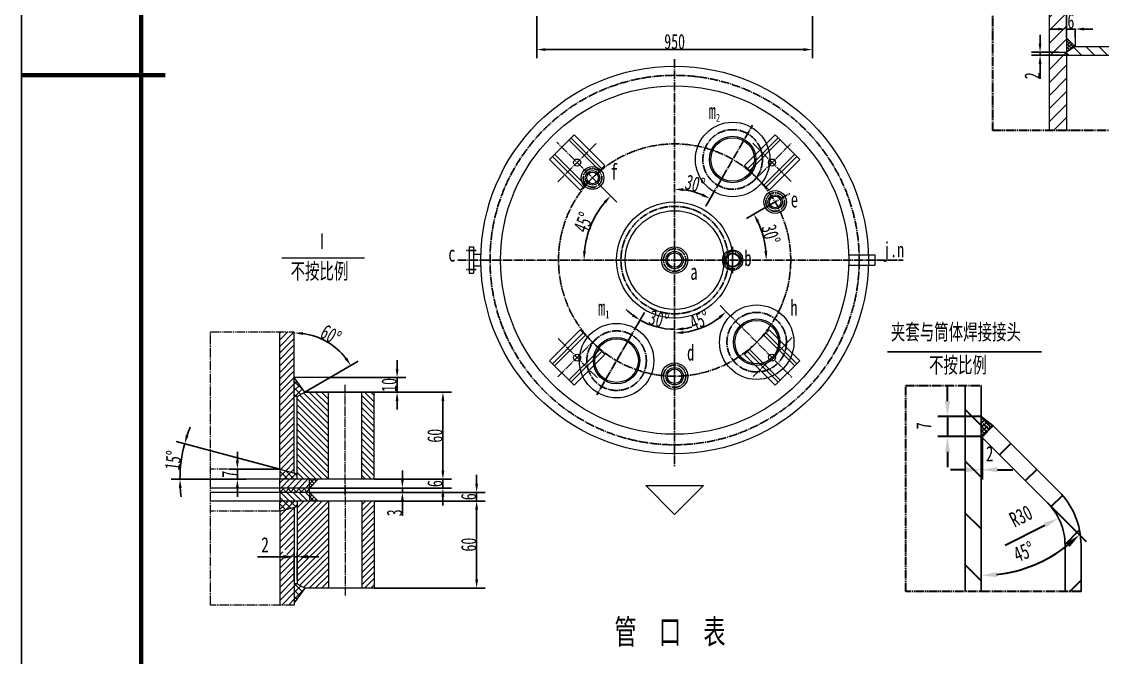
# Model space of a CAD drawing. Header units: millimetres. Extents: x 8208 to 15138, y -6581 to 3220.
# Drawn here: x 8208 to 11932, y -3686 to -1497 of the extents above; entities that cross this region are included whole.
import ezdxf

# ---------------------------------------------------------------- set-up
doc = ezdxf.new("R2010")
doc.units = ezdxf.units.MM
doc.linetypes.add('EB_DASHDOT', pattern=[39, 30, -3, 3, -3])
doc.linetypes.add('EB_DASHDOTDOT', pattern=[45, 30, -3, 3, -3, 3, -3])
doc.layers.get('0').update_dxf_attribs({"lineweight": 0})
doc.layers.get('Defpoints').update_dxf_attribs({"lineweight": 0})
for name, color, linetype, lineweight in [('C 文 字', 2, 'Continuous', 35), ('CAXAEB0', 7, 'Continuous', 70), ('CAXA中心线层', 1, 'EB_DASHDOT', 25), ('CAXA尺寸线层', 3, 'Continuous', 25), ('CAXA细实线层', 7, 'Continuous', 25), ('D 短中心线', 3, 'EB_DASHDOT', 35), ('H 短双点线', 3, 'EB_DASHDOTDOT', 35), ('I 长双点线', 3, 'EB_DASHDOTDOT', 35), ('J 标注尺寸', 2, 'Continuous', 35)]:
    doc.layers.add(name, color=color, linetype=linetype, lineweight=lineweight)
doc.styles.add('HGCAD', font='SimSun.ttf', dxfattribs={"width": 0.75})
doc.styles.add('HZTXT', font='SimSun.ttf', dxfattribs={"width": 0.7})
doc.styles.add('TXT', font='SimSun.ttf', dxfattribs={"width": 0.7})
doc.styles.add('标准', font='SimSun.ttf', dxfattribs={"width": 0.667})
doc.dimstyles.new('UserStyle2', dxfattribs={"dimscale": 15, "dimtxt": 3.5, "dimasz": 2.5, "dimexe": 1, "dimexo": 1, "dimgap": 1, "dimtad": 1, "dimdec": 1, "dimlfac": 0.2, "dimdsep": 46, "dimtxsty": 'HGCAD', "dimcen": 0, "dimadec": 1, "dimazin": 0, "dimtfac": 1, "dimtdec": 3, "dimtmove": 0, "dimatfit": 1, "dimfxl": 0, "dimtolj": 1, "dimtzin": 0, "dimarcsym": 0})
doc.dimstyles.new('标准', dxfattribs={"dimscale": 15, "dimtxt": 3.5, "dimasz": 2, "dimexe": 2, "dimexo": 0, "dimgap": 0.065, "dimtad": 1, "dimdec": 1, "dimdsep": 46, "dimtxsty": '标准', "dimcen": 0, "dimdle": 4, "dimadec": 4, "dimazin": 2, "dimtfac": 1, "dimtdec": 3, "dimtmove": 0, "dimatfit": 3, "dimfxl": 0, "dimtolj": 1, "dimtzin": 0, "dimarcsym": 0})

# ---------------------------------------------------------------- blocks, each defined once
blk = doc.blocks.new('CAXBLOCK27', base_point=(3000, -4305))
at = {"layer": 'CAXAEB0', "color": 0, "linetype": 'Continuous', "lineweight": 25}
blk.add_line((-3150, -4455), (-3150, 4455), dxfattribs=at)
at = {"layer": 'CAXAEB0', "color": 0, "linetype": 'Continuous', "lineweight": 70}
for p, q in [((-2775, -4305), (-2775, 4305)), ((-3150, 0), (-2700, 0))]:
    blk.add_line(p, q, dxfattribs=at)
blk = doc.blocks.new('*D162')
at = {"layer": 'CAXA尺寸线层', "color": 0, "linetype": 'Continuous', "lineweight": -2}
for p, q in [((9983, -1478.3), (9983, -1622.9)), ((10933, -1478.3), (10933, -1622.9)), ((10013, -1592.9), (10903, -1592.9))]:
    blk.add_line(p, q, dxfattribs=at)
at = {"layer": 'CAXA尺寸线层', "color": 0, "linetype": 'Continuous'}
for points in [[(10013, -1587.9), (10013, -1597.9), (9983, -1592.9)], [(10903, -1587.9), (10903, -1597.9), (10933, -1592.9)]]:
    blk.add_solid(points, dxfattribs=at)
at = {"layer": 'Defpoints', "color": 0, "linetype": 'Continuous'}
for p in [(9983, -1478.3), (10933, -1478.3), (10933, -1592.9)]:
    blk.add_point(p, dxfattribs=at)
at = {"layer": 'CAXA尺寸线层', "color": 0, "linetype": 'Continuous', "lineweight": 18, "insert": (10458, -1565.7), "char_height": 52.5, "attachment_point": 5, "style": '标准'}
blk.add_mtext('\\A1;\\fSimSun;950', dxfattribs=at)
blk = doc.blocks.new('*D182')
at = {"layer": 'CAXA尺寸线层', "color": 0, "linetype": 'Continuous', "lineweight": -2}
blk.add_line((9183.4, -2772.6), (9368.1, -2666), dxfattribs=at)
blk.add_arc((9147.4, -2793.4), 224.8, 37.6527, 82.3474, dxfattribs=at)
at = {"layer": 'CAXA尺寸线层', "color": 0, "linetype": 'Continuous'}
for points in [[(9177, -2575.6), (9177.7, -2565.6), (9147.4, -2568.6)], [(9329.6, -2653.3), (9321.3, -2658.8), (9342.1, -2681)]]:
    blk.add_solid(points, dxfattribs=at)
at = {"layer": 'Defpoints', "color": 0, "linetype": 'Continuous'}
for p in [(9147.4, -2564.6), (9291.9, -2621.2), (9157.4, -2787.6), (9183.4, -2772.6), (9147.4, -3051)]:
    blk.add_point(p, dxfattribs=at)
at = {"layer": 'CAXA尺寸线层', "color": 0, "linetype": 'Continuous', "lineweight": 18, "insert": (9273.4, -2575.1), "char_height": 52.5, "attachment_point": 5, "rotation": 330, "style": '标准'}
blk.add_mtext('\\A1;\\fSimSun;60{%%D}', dxfattribs=at)
blk = doc.blocks.new('CAXBLOCK111', base_point=(-10302.9, 428.1))
at = {"layer": 'CAXAEB0', "color": 0, "linetype": 'Continuous', "lineweight": 25}
for p, q in [((-41.1, -64), (8.9, -14)), ((-41.1, -41.5), (-19.3, -19.8)), ((-41.1, -86.4), (8.9, -36.4)), ((-41.1, -108.9), (8.9, -58.9)), ((-41.1, -131.3), (8.9, -81.3)), ((-41.1, -153.8), (8.9, -103.8)), ((-23.2, -158.4), (8.9, -126.2)), ((-16.7, -174.3), (8.9, -148.7)), ((-41.1, -176.2), (-30.8, -165.9)), ((-41.1, -221.1), (8.9, -171.1)), ((-41.1, -198.7), (-27, -184.6)), ((-41.1, -243.6), (8.9, -193.6)), ((-41.1, -266), (8.9, -216)), ((-41.1, -288.5), (8.9, -238.5)), ((-41.1, -310.9), (8.9, -260.9)), ((-41.1, -333.4), (8.9, -283.4)), ((-33.9, -348.6), (8.9, -305.8)), ((-11.4, -348.6), (8.9, -328.3))]:
    blk.add_line(p, q, dxfattribs=at)
blk = doc.blocks.new('*D183')
at = {"color": 0, "linetype": 'Continuous', "lineweight": -2}
for p, q in [((9109.9, -3339.5), (9020.8, -3339.5)), ((9147.4, -3417.6), (9147.4, -3324.5)), ((9157.4, -3339.5), (9147.4, -3339.5)), ((9157.4, -3417.6), (9157.4, -3324.5)), ((9194.9, -3339.5), (9232.4, -3339.5))]:
    blk.add_line(p, q, dxfattribs=at)
at = {"color": 0, "linetype": 'Continuous'}
for points in [[(9109.9, -3333.2), (9109.9, -3345.7), (9147.4, -3339.5)], [(9194.9, -3333.2), (9194.9, -3345.7), (9157.4, -3339.5)]]:
    blk.add_solid(points, dxfattribs=at)
at = {"layer": 'Defpoints', "color": 0, "linetype": 'Continuous'}
for p in [(9147.4, -3339.5), (9147.4, -3432.6), (9157.4, -3432.6)]:
    blk.add_point(p, dxfattribs=at)
at = {"color": 0, "linetype": 'Continuous', "lineweight": 0, "insert": (9046.6, -3298.2), "char_height": 52.5, "attachment_point": 5, "style": 'HGCAD'}
blk.add_mtext('\\A1;\\fSimSun;2', dxfattribs=at)
blk = doc.blocks.new('CAXBLOCK113', base_point=(-10302.9, 428.1))
at = {"layer": 'CAXAEB0', "color": 0, "linetype": 'Continuous', "lineweight": 25}
for p, q in [((-41.1, 3.4), (-35.1, 9.4)), ((-41.1, -19.1), (-12.6, 9.4)), ((-3.4, -15.5), (-28.3, 9.4)), ((-19.3, -19.8), (9.8, 9.4)), ((14.3, -10.8), (-5.9, 9.4)), ((18.9, 7.1), (16.6, 9.4)), ((-21.1, -20.2), (-41.1, -0.3)), ((-38.8, -25), (-41.1, -22.7)), ((11.4, -11.5), (18.9, -4))]:
    blk.add_line(p, q, dxfattribs=at)
blk = doc.blocks.new('CAXBLOCK114', base_point=(-10302.9, 428.1))
at = {"layer": 'CAXAEB0', "color": 0, "linetype": 'Continuous', "lineweight": 25}
for p, q in [((-35.9, 39.4), (-41.1, 44.6)), ((-41, 39.4), (-26, 54.4)), ((-17.9, 39.4), (-32.9, 54.4)), ((-23, 39.4), (-8, 54.4)), ((0.1, 39.4), (-14.9, 54.4)), ((-5.1, 39.4), (9.9, 54.4)), ((18, 39.4), (3, 54.4)), ((12.9, 39.4), (27.9, 54.4)), ((36, 39.4), (21, 54.4)), ((30.9, 39.4), (45.9, 54.4)), ((53.9, 39.4), (38.9, 54.4)), ((48.8, 39.4), (61.4, 52)), ((61.4, 49.9), (56.9, 54.4))]:
    blk.add_line(p, q, dxfattribs=at)
blk = doc.blocks.new('CAXBLOCK115', base_point=(-10302.9, 428.1))
at = {"layer": 'CAXAEB0', "color": 0, "linetype": 'Continuous', "lineweight": 25}
for p, q in [((-41.1, 587.1), (-35.8, 592.4)), ((-41.1, 564.6), (-13.4, 592.4)), ((-41.1, 542.2), (8.9, 592.2)), ((-41.1, 519.7), (8.9, 569.7)), ((-41.1, 497.3), (8.9, 547.3)), ((-41.1, 474.8), (8.9, 524.8)), ((-41.1, 452.4), (8.9, 502.4)), ((-41.1, 429.9), (8.9, 479.9)), ((-41.1, 407.5), (8.9, 457.5)), ((-41.1, 385), (8.9, 435)), ((-41.1, 362.6), (8.9, 412.6)), ((-41.1, 340.1), (8.9, 390.1)), ((-41.1, 317.7), (8.9, 367.7)), ((-41.1, 295.2), (8.9, 345.2)), ((-41.1, 272.8), (8.9, 322.8)), ((-41.1, 250.3), (8.9, 300.3)), ((-41.1, 227.9), (8.9, 277.9)), ((-41.1, 205.4), (8.9, 255.4)), ((-41.1, 183), (8.9, 233)), ((-41.1, 160.5), (8.9, 210.5)), ((-41.1, 138.1), (8.9, 188.1)), ((-38.1, 118.6), (8.9, 165.6)), ((-20.4, 113.9), (8.9, 143.2)), ((-2.7, 109.1), (8.9, 120.7))]:
    blk.add_line(p, q, dxfattribs=at)
blk = doc.blocks.new('CAXBLOCK116', base_point=(-10302.9, 428.1))
at = {"layer": 'CAXAEB0', "color": 0, "linetype": 'Continuous', "lineweight": 25}
for p, q in [((-41.1, 115.6), (-38.1, 118.6)), ((-41.1, 93.2), (-20.4, 113.9)), ((-13.5, 84.4), (-41.1, 112)), ((8.9, 84.4), (-20.6, 113.9)), ((-36, 84.4), (-41.1, 89.5)), ((-27.4, 84.4), (-2.7, 109.1)), ((-5, 84.4), (15, 104.4)), ((18.9, 96.9), (10.1, 105.7)), ((17.5, 84.4), (18.9, 85.8))]:
    blk.add_line(p, q, dxfattribs=at)
blk = doc.blocks.new('CAXBLOCK117', base_point=(-10302.9, 428.1))
at = {"layer": 'CAXAEB0', "color": 0, "linetype": 'Continuous', "lineweight": 25}
for p, q in [((16.7, -275.6), (8.9, -283.4)), ((31.7, -283), (8.9, -305.8)), ((40.5, -296.7), (8.9, -328.3)), ((8.9, -297.2), (27.1, -315.4)), ((9.7, -275.6), (36.4, -302.3)), ((8.9, -319.7), (17.7, -328.4))]:
    blk.add_line(p, q, dxfattribs=at)
blk = doc.blocks.new('CAXBLOCK118', base_point=(-10302.9, 428.1))
at = {"layer": 'CAXAEB0', "color": 0, "linetype": 'Continuous', "lineweight": 25}
for p, q in [((8.9, 412.6), (18, 421.7)), ((42.8, 387.3), (8.9, 421.2)), ((8.9, 390.1), (27.4, 408.7)), ((31.2, 376.5), (8.9, 398.8)), ((15.8, 369.4), (8.9, 376.3)), ((10.6, 369.4), (36.8, 395.6))]:
    blk.add_line(p, q, dxfattribs=at)
blk = doc.blocks.new('*D184')
at = {"layer": 'CAXA尺寸线层', "color": 0, "linetype": 'Continuous', "lineweight": -2}
for p, q in [((9097.4, -3037.6), (8740.8, -2942)), ((8858.3, -3072.6), (8723.6, -3072.6))]:
    blk.add_line(p, q, dxfattribs=at)
for start, end in [(157.7538, 161.3769), (165, 180), (183.6231, 187.2462)]:
    blk.add_arc((9228.1, -3072.6), 474.5, start, end, dxfattribs=at)
at = {"layer": 'CAXA尺寸线层', "color": 0, "linetype": 'Continuous'}
for points in [[(8783.2, -2922.5), (8773.6, -2919.6), (8769.7, -2949.8)], [(8749.5, -3102.7), (8759.5, -3102.4), (8753.6, -3072.6)]]:
    blk.add_solid(points, dxfattribs=at)
at = {"layer": 'Defpoints', "color": 0, "linetype": 'Continuous'}
for p in [(8760.8, -2990.2), (9097.4, -3037.6), (9157.4, -3053.7), (8858.3, -3072.6), (9422.4, -3072.6)]:
    blk.add_point(p, dxfattribs=at)
at = {"layer": 'CAXA尺寸线层', "color": 0, "linetype": 'Continuous', "lineweight": 18, "insert": (8730.6, -3007.1), "char_height": 52.5, "attachment_point": 5, "rotation": 82.5, "style": '标准'}
blk.add_mtext('\\A1;\\fSimSun;15{%%D}', dxfattribs=at)
blk = doc.blocks.new('*D185')
at = {"layer": 'CAXA尺寸线层', "color": 0, "linetype": 'Continuous', "lineweight": -2}
for p, q in [((8951.4, -3007.6), (8951.4, -2977.6)), ((9097.4, -3037.6), (8921.4, -3037.6)), ((8951.4, -3037.6), (8951.4, -3072.6)), ((8858.3, -3072.6), (8981.4, -3072.6)), ((8951.4, -3102.6), (8951.4, -3132.6))]:
    blk.add_line(p, q, dxfattribs=at)
at = {"layer": 'CAXA尺寸线层', "color": 0, "linetype": 'Continuous'}
for points in [[(8946.4, -3007.6), (8956.4, -3007.6), (8951.4, -3037.6)], [(8946.4, -3102.6), (8956.4, -3102.6), (8951.4, -3072.6)]]:
    blk.add_solid(points, dxfattribs=at)
at = {"layer": 'Defpoints', "color": 0, "linetype": 'Continuous'}
for p in [(9097.4, -3037.6), (8858.3, -3072.6), (8951.4, -3072.6)]:
    blk.add_point(p, dxfattribs=at)
at = {"layer": 'CAXA尺寸线层', "color": 0, "linetype": 'Continuous', "lineweight": 18, "insert": (8924.2, -3055.1), "char_height": 52.5, "attachment_point": 5, "rotation": 90, "style": '标准'}
blk.add_mtext('\\A1;\\fSimSun;7', dxfattribs=at)
blk = doc.blocks.new('*D186')
at = {"layer": 'CAXA尺寸线层', "color": 0, "linetype": 'Continuous', "lineweight": -2}
for p, q in [((9520, -3072.6), (9520, -3042.6)), ((9199.9, -3102.6), (9550, -3102.6)), ((9199.9, -3117.6), (9550, -3117.6)), ((9520, -3102.6), (9520, -3117.6)), ((9520, -3147.6), (9520, -3198.4))]:
    blk.add_line(p, q, dxfattribs=at)
at = {"layer": 'CAXA尺寸线层', "color": 0, "linetype": 'Continuous'}
for points in [[(9515, -3072.6), (9525, -3072.6), (9520, -3102.6)], [(9515, -3147.6), (9525, -3147.6), (9520, -3117.6)]]:
    blk.add_solid(points, dxfattribs=at)
at = {"layer": 'Defpoints', "color": 0, "linetype": 'Continuous'}
for p in [(9199.9, -3102.6), (9199.9, -3117.6), (9520, -3117.6)]:
    blk.add_point(p, dxfattribs=at)
at = {"layer": 'CAXA尺寸线层', "color": 0, "linetype": 'Continuous', "lineweight": 18, "insert": (9492.7, -3188), "char_height": 52.5, "attachment_point": 5, "rotation": 90, "style": '标准'}
blk.add_mtext('\\A1;\\fSimSun;3', dxfattribs=at)
blk = doc.blocks.new('*D187')
at = {"layer": 'CAXA尺寸线层', "color": 0, "linetype": 'Continuous', "lineweight": -2}
for p, q in [((9659.5, -3042.6), (9659.5, -3012.6)), ((9422.4, -3072.6), (9689.5, -3072.6)), ((9659.5, -3072.6), (9659.5, -3102.6)), ((9199.9, -3102.6), (9689.5, -3102.6)), ((9659.5, -3132.6), (9659.5, -3162.6))]:
    blk.add_line(p, q, dxfattribs=at)
at = {"layer": 'CAXA尺寸线层', "color": 0, "linetype": 'Continuous'}
for points in [[(9654.5, -3042.6), (9664.5, -3042.6), (9659.5, -3072.6)], [(9654.5, -3132.6), (9664.5, -3132.6), (9659.5, -3102.6)]]:
    blk.add_solid(points, dxfattribs=at)
at = {"layer": 'Defpoints', "color": 0, "linetype": 'Continuous'}
for p in [(9422.4, -3072.6), (9199.9, -3102.6), (9659.5, -3102.6)]:
    blk.add_point(p, dxfattribs=at)
at = {"layer": 'CAXA尺寸线层', "color": 0, "linetype": 'Continuous', "lineweight": 18, "insert": (9632.3, -3087.6), "char_height": 52.5, "attachment_point": 5, "rotation": 90, "style": '标准'}
blk.add_mtext('\\A1;\\fSimSun;6', dxfattribs=at)
blk = doc.blocks.new('*D188')
at = {"layer": 'CAXA尺寸线层', "color": 0, "linetype": 'Continuous', "lineweight": -2}
for p, q in [((9775.7, -3087.6), (9775.7, -3057.6)), ((9199.9, -3117.6), (9805.7, -3117.6)), ((9775.7, -3117.6), (9775.7, -3147.6)), ((9422.4, -3147.6), (9805.7, -3147.6)), ((9775.7, -3177.6), (9775.7, -3207.6))]:
    blk.add_line(p, q, dxfattribs=at)
at = {"layer": 'CAXA尺寸线层', "color": 0, "linetype": 'Continuous'}
for points in [[(9770.7, -3087.6), (9780.7, -3087.6), (9775.7, -3117.6)], [(9770.7, -3177.6), (9780.7, -3177.6), (9775.7, -3147.6)]]:
    blk.add_solid(points, dxfattribs=at)
at = {"layer": 'Defpoints', "color": 0, "linetype": 'Continuous'}
for p in [(9199.9, -3117.6), (9422.4, -3147.6), (9775.7, -3147.6)]:
    blk.add_point(p, dxfattribs=at)
at = {"layer": 'CAXA尺寸线层', "color": 0, "linetype": 'Continuous', "lineweight": 18, "insert": (9748.5, -3132.6), "char_height": 52.5, "attachment_point": 5, "rotation": 90, "style": '标准'}
blk.add_mtext('\\A1;\\fSimSun;6', dxfattribs=at)
blk = doc.blocks.new('*D189')
at = {"layer": 'CAXA尺寸线层', "color": 0, "linetype": 'Continuous', "lineweight": -2}
for p, q in [((9422.4, -2772.6), (9689.5, -2772.6)), ((9659.5, -3042.6), (9659.5, -2802.6)), ((9422.4, -3072.6), (9689.5, -3072.6))]:
    blk.add_line(p, q, dxfattribs=at)
at = {"layer": 'CAXA尺寸线层', "color": 0, "linetype": 'Continuous'}
for points in [[(9654.5, -2802.6), (9664.5, -2802.6), (9659.5, -2772.6)], [(9654.5, -3042.6), (9664.5, -3042.6), (9659.5, -3072.6)]]:
    blk.add_solid(points, dxfattribs=at)
at = {"layer": 'Defpoints', "color": 0, "linetype": 'Continuous'}
for p in [(9422.4, -2772.6), (9659.5, -2772.6), (9422.4, -3072.6)]:
    blk.add_point(p, dxfattribs=at)
at = {"layer": 'CAXA尺寸线层', "color": 0, "linetype": 'Continuous', "lineweight": 18, "insert": (9632.3, -2922.6), "char_height": 52.5, "attachment_point": 5, "rotation": 90, "style": '标准'}
blk.add_mtext('\\A1;\\fSimSun;60', dxfattribs=at)
blk = doc.blocks.new('*D190')
at = {"layer": 'CAXA尺寸线层', "color": 0, "linetype": 'Continuous', "lineweight": -2}
for p, q in [((9422.4, -3147.6), (9805.7, -3147.6)), ((9775.7, -3177.6), (9775.7, -3417.6)), ((9422.4, -3447.6), (9805.7, -3447.6))]:
    blk.add_line(p, q, dxfattribs=at)
at = {"layer": 'CAXA尺寸线层', "color": 0, "linetype": 'Continuous'}
for points in [[(9770.7, -3177.6), (9780.7, -3177.6), (9775.7, -3147.6)], [(9770.7, -3417.6), (9780.7, -3417.6), (9775.7, -3447.6)]]:
    blk.add_solid(points, dxfattribs=at)
at = {"layer": 'Defpoints', "color": 0, "linetype": 'Continuous'}
for p in [(9422.4, -3147.6), (9422.4, -3447.6), (9775.7, -3447.6)]:
    blk.add_point(p, dxfattribs=at)
at = {"layer": 'CAXA尺寸线层', "color": 0, "linetype": 'Continuous', "lineweight": 18, "insert": (9748.5, -3297.6), "char_height": 52.5, "attachment_point": 5, "rotation": 90, "style": '标准'}
blk.add_mtext('\\A1;\\fSimSun;60', dxfattribs=at)
blk = doc.blocks.new('*D191')
at = {"layer": 'CAXA尺寸线层', "color": 0, "linetype": 'Continuous', "lineweight": -2}
for p, q in [((9501.7, -2692.6), (9501.7, -2662.6)), ((9267, -2722.6), (9531.7, -2722.6)), ((9501.7, -2722.6), (9501.7, -2772.6)), ((9183.4, -2772.6), (9531.7, -2772.6)), ((9501.7, -2802.6), (9501.7, -2832.6))]:
    blk.add_line(p, q, dxfattribs=at)
at = {"layer": 'CAXA尺寸线层', "color": 0, "linetype": 'Continuous'}
for points in [[(9496.7, -2692.6), (9506.7, -2692.6), (9501.7, -2722.6)], [(9496.7, -2802.6), (9506.7, -2802.6), (9501.7, -2772.6)]]:
    blk.add_solid(points, dxfattribs=at)
at = {"layer": 'Defpoints', "color": 0, "linetype": 'Continuous'}
for p in [(9267, -2722.6), (9183.4, -2772.6), (9501.7, -2772.6)]:
    blk.add_point(p, dxfattribs=at)
at = {"layer": 'CAXA尺寸线层', "color": 0, "linetype": 'Continuous', "lineweight": 18, "insert": (9474.4, -2747.6), "char_height": 52.5, "attachment_point": 5, "rotation": 90, "style": '标准'}
blk.add_mtext('\\A1;\\fSimSun;10', dxfattribs=at)
blk = doc.blocks.new('CAXBLOCK127', base_point=(-10264.9, 604.3))
at = {"layer": 'CAXAEB0', "color": 0, "linetype": 'Continuous', "lineweight": 25}
for p, q in [((2339.3, 366.7), (2383, 410.4)), ((2339.3, 321.8), (2399.3, 381.8)), ((2339.3, 276.9), (2399.3, 336.9)), ((2339.3, 232), (2399.3, 292)), ((2339.3, 187.1), (2399.3, 247.1)), ((2339.3, 142.2), (2399.3, 202.2)), ((2339.3, 97.3), (2399.3, 157.3)), ((2339.3, 52.4), (2399.3, 112.4)), ((2339.3, 7.5), (2399.3, 67.5)), ((2339.3, -37.4), (2399.3, 22.6)), ((2355.6, -66), (2399.3, -22.3))]:
    blk.add_line(p, q, dxfattribs=at)
blk = doc.blocks.new('CAXBLOCK128', base_point=(-10264.9, 604.3))
at = {"layer": 'CAXAEB0', "color": 0, "linetype": 'Continuous', "lineweight": 25}
for p, q in [((2405.5, 191.9), (2399.3, 198.1)), ((2450.4, 191.9), (2424, 218.4)), ((2495.3, 191.9), (2465.3, 221.9)), ((2540.2, 191.9), (2510.2, 221.9)), ((2585.1, 191.9), (2555.1, 221.9)), ((2630, 191.9), (2600, 221.9)), ((2665.6, 201.3), (2644.9, 221.9))]:
    blk.add_line(p, q, dxfattribs=at)
blk = doc.blocks.new('CAXBLOCK129', base_point=(-10264.9, 604.3))
at = {"layer": 'CAXAEB0', "color": 0, "linetype": 'Continuous', "lineweight": 25}
for p, q in [((2399.3, 247.1), (2401.7, 249.5)), ((2399.3, 235.9), (2407.3, 243.9)), ((2424, 218.4), (2399.3, 243)), ((2399.3, 224.7), (2412.9, 238.3)), ((2399.3, 213.4), (2418.6, 232.7)), ((2417.3, 213.9), (2399.3, 231.8)), ((2399.3, 202.2), (2424.2, 227.1)), ((2410.5, 209.4), (2399.3, 220.6)), ((2403.8, 204.9), (2399.3, 209.3)), ((2668.6, 175.8), (2651.3, 193.1)), ((2651.9, 185.4), (2670.9, 204.3)), ((2679.3, 176.3), (2658.4, 197.2)), ((2659, 181.3), (2679.3, 201.6)), ((2679.3, 187.5), (2665.6, 201.3)), ((2666.2, 177.2), (2679.3, 190.4)), ((2679.3, 198.7), (2672.7, 205.4)), ((2673.3, 173.1), (2679.3, 179.1))]:
    blk.add_line(p, q, dxfattribs=at)
blk = doc.blocks.new('*D192')
at = {"layer": 'CAXA尺寸线层', "color": 0, "linetype": 'Continuous', "lineweight": -2}
for p, q in [((11808.5, -1393.8), (11808.5, -1552.2)), ((11778.5, -1522.2), (11748.5, -1522.2)), ((11808.5, -1522.2), (11838.5, -1522.2)), ((11838.5, -1521), (11838.5, -1552.2)), ((11868.5, -1522.2), (11898.5, -1522.2))]:
    blk.add_line(p, q, dxfattribs=at)
at = {"layer": 'CAXA尺寸线层', "color": 0, "linetype": 'Continuous'}
for points in [[(11778.5, -1517.2), (11778.5, -1527.2), (11808.5, -1522.2)], [(11868.5, -1517.2), (11868.5, -1527.2), (11838.5, -1522.2)]]:
    blk.add_solid(points, dxfattribs=at)
at = {"layer": 'Defpoints', "color": 0, "linetype": 'Continuous'}
for p in [(11808.5, -1393.8), (11838.5, -1521), (11838.5, -1522.2)]:
    blk.add_point(p, dxfattribs=at)
at = {"layer": 'CAXA尺寸线层', "color": 0, "linetype": 'Continuous', "lineweight": 18, "insert": (11823.5, -1495), "char_height": 52.5, "attachment_point": 5, "style": '标准'}
blk.add_mtext('\\A1;\\fSimSun;6', dxfattribs=at)
blk = doc.blocks.new('*D193')
at = {"layer": 'CAXA尺寸线层', "color": 0, "linetype": 'Continuous', "lineweight": -2}
for p, q in [((11717.2, -1572.3), (11717.2, -1542.3)), ((11779.3, -1602.3), (11687.2, -1602.3)), ((11808.5, -1612.3), (11687.2, -1612.3)), ((11717.2, -1602.3), (11717.2, -1612.3)), ((11717.2, -1642.3), (11717.2, -1693.5))]:
    blk.add_line(p, q, dxfattribs=at)
at = {"layer": 'CAXA尺寸线层', "color": 0, "linetype": 'Continuous'}
for points in [[(11712.2, -1572.3), (11722.2, -1572.3), (11717.2, -1602.3)], [(11712.2, -1642.3), (11722.2, -1642.3), (11717.2, -1612.3)]]:
    blk.add_solid(points, dxfattribs=at)
at = {"layer": 'Defpoints', "color": 0, "linetype": 'Continuous'}
for p in [(11717.2, -1612.3), (11779.3, -1602.3), (11808.5, -1612.3)]:
    blk.add_point(p, dxfattribs=at)
at = {"layer": 'CAXA尺寸线层', "color": 0, "linetype": 'Continuous', "lineweight": 18, "insert": (11689.9, -1682.9), "char_height": 52.5, "attachment_point": 5, "rotation": 90, "style": '标准'}
blk.add_mtext('\\A1;\\fSimSun;2', dxfattribs=at)
blk = doc.blocks.new('CAXBLOCK136')
at = {"layer": 'CAXA尺寸线层', "attachment_point": 1, "style": '标准'}
for s, insert, char_height in [('\\fSimSun|b0|i0|p34;m', (-1476.1, -720.9), 54.75), ('\\fSimSun|b0|i0|p34;1', (-1450.9, -757.8), 27.375)]:
    blk.add_mtext(s, dxfattribs=dict(at, insert=insert, char_height=char_height))
blk = doc.blocks.new('*D197')
at = {"layer": 'CAXA尺寸线层', "color": 0, "linetype": 'Continuous'}
blk.add_line((10224.5, -2084.1), (10258.4, -2118.1), dxfattribs=at)
blk.add_arc((10458, -2317.6), 312.2, 140.508, 174.492, dxfattribs=at)
for points in [[(10213.3, -2115.7), (10220.7, -2122.5), (10237.2, -2096.9)], [(10152.2, -2287.9), (10142.2, -2287.4), (10145.8, -2317.6)]]:
    blk.add_solid(points, dxfattribs=at)
at = {"layer": 'Defpoints', "color": 0, "linetype": 'Continuous'}
for p in [(10051.6, -1911.3), (10224.5, -2084.1), (10187.6, -2161.5), (9711.1, -2317.6), (11245.5, -2317.6)]:
    blk.add_point(p, dxfattribs=at)
at = {"layer": 'CAXA尺寸线层', "color": 0, "linetype": 'Continuous', "insert": (10144.4, -2187.8), "char_height": 52.5, "attachment_point": 5, "rotation": 67.5, "style": '标准'}
blk.add_mtext('\\A1;\\fSimSun;45{%%D}', dxfattribs=at)
blk = doc.blocks.new('*D198')
at = {"layer": 'CAXA尺寸线层', "color": 0, "linetype": 'Continuous'}
blk.add_line((10333.4, -2533.5), (10353.7, -2498.3), dxfattribs=at)
for start, end in [(225.5843, 232.7922), (240, 270), (277.2078, 284.4157)]:
    blk.add_arc((10458, -2317.6), 238.6, start, end, dxfattribs=at)
for points in [[(10316.4, -2503.5), (10310.9, -2511.9), (10338.7, -2524.3)], [(10488.2, -2559.4), (10487.6, -2549.4), (10458, -2556.3)]]:
    blk.add_solid(points, dxfattribs=at)
at = {"layer": 'Defpoints', "color": 0, "linetype": 'Continuous'}
for p in [(10458, -1533.6), (10333.4, -2533.5), (10376.4, -2541.9), (10189.7, -2782.2), (10458, -3090.7)]:
    blk.add_point(p, dxfattribs=at)
at = {"layer": 'CAXA尺寸线层', "color": 0, "linetype": 'Continuous', "insert": (10403.3, -2521.8), "char_height": 52.5, "attachment_point": 5, "rotation": 345, "style": '标准'}
blk.add_mtext('\\A1;\\fSimSun;30{%%D}', dxfattribs=at)
blk = doc.blocks.new('*D199')
at = {"layer": 'CAXA尺寸线层', "color": 0, "linetype": 'Continuous'}
blk.add_line((10639.4, -2499.1), (10614.4, -2474.1), dxfattribs=at)
blk.add_arc((10458, -2317.6), 251.2, 276.8465, 308.1535, dxfattribs=at)
for points in [[(10609.8, -2511.4), (10616.5, -2518.9), (10635.6, -2495.3)], [(10488.2, -2572.1), (10487.6, -2562.1), (10458, -2568.9)]]:
    blk.add_solid(points, dxfattribs=at)
at = {"layer": 'Defpoints', "color": 0, "linetype": 'Continuous'}
for p in [(10458, -1533.6), (10639.4, -2499.1), (10523, -2560.3), (10861.4, -2721.1), (10458, -3090.7)]:
    blk.add_point(p, dxfattribs=at)
at = {"layer": 'CAXA尺寸线层', "color": 0, "linetype": 'Continuous', "insert": (10543.7, -2524.6), "char_height": 52.5, "attachment_point": 5, "rotation": 22.5, "style": '标准'}
blk.add_mtext('\\A1;\\fSimSun;45{%%D}', dxfattribs=at)
blk = doc.blocks.new('*D200')
at = {"layer": 'CAXA尺寸线层', "color": 0, "linetype": 'Continuous'}
blk.add_line((10750.6, -2148.7), (10705.4, -2174.8), dxfattribs=at)
blk.add_arc((10458, -2317.6), 315.8, 5.4457, 24.5543, dxfattribs=at)
for points in [[(10740.7, -2188.7), (10749.6, -2184.1), (10731.4, -2159.8)], [(10777.3, -2287.4), (10767.3, -2287.9), (10773.7, -2317.6)]]:
    blk.add_solid(points, dxfattribs=at)
at = {"layer": 'Defpoints', "color": 0, "linetype": 'Continuous'}
for p in [(10855, -2088.4), (10750.6, -2148.7), (10768.9, -2262.8), (9711.1, -2317.6), (11245.5, -2317.6)]:
    blk.add_point(p, dxfattribs=at)
at = {"layer": 'CAXA尺寸线层', "color": 0, "linetype": 'Continuous', "insert": (10789.3, -2228.9), "char_height": 52.5, "attachment_point": 5, "rotation": 285, "style": '标准'}
blk.add_mtext('\\A1;\\fSimSun;30{%%D}', dxfattribs=at)
blk = doc.blocks.new('*D201')
at = {"layer": 'CAXA尺寸线层', "color": 0, "linetype": 'Continuous'}
blk.add_line((10582.4, -2102.2), (10565, -2132.2), dxfattribs=at)
blk.add_arc((10458, -2317.6), 244.1, 67.0469, 82.9531, dxfattribs=at)
for points in [[(10487.6, -2080.4), (10488.2, -2070.4), (10458, -2073.6)], [(10555.4, -2088.4), (10550.9, -2097.4), (10580, -2106.3)]]:
    blk.add_solid(points, dxfattribs=at)
at = {"layer": 'Defpoints', "color": 0, "linetype": 'Continuous'}
for p in [(10458, -1533.6), (10726.2, -1853.1), (10541.4, -2088.3), (10582.4, -2102.2), (10458, -3090.7)]:
    blk.add_point(p, dxfattribs=at)
at = {"layer": 'CAXA尺寸线层', "color": 0, "linetype": 'Continuous', "insert": (10528.2, -2055.6), "char_height": 52.5, "attachment_point": 5, "rotation": 345, "style": '标准'}
blk.add_mtext('\\A1;\\fSimSun;30{%%D}', dxfattribs=at)
blk = doc.blocks.new('CAXBLOCK142')
at = {"layer": 'CAXA尺寸线层', "attachment_point": 1, "style": '标准'}
for s, insert, char_height in [('\\fSimSun|b0|i0|p34;m', (-1094.9, -44.1), 54.75), ('\\fSimSun|b0|i0|p34;2', (-1069.7, -81), 27.375)]:
    blk.add_mtext(s, dxfattribs=dict(at, insert=insert, char_height=char_height))

msp = doc.modelspace()

# ---------------------------------------------------------------- hatches: boundary and pattern name
at = {"layer": 'C 文 字', "linetype": 'Continuous', "lineweight": 35}
for points in [[(11737.99, -3238.07), (11781.27, -3206.43), (11730.07, -3222.32)], [(11819.58, -3305.36), (11853.1, -3263.53), (11807.82, -3292.23)], [(11566.86, -3392.04), (11514.55, -3403.76), (11567.83, -3409.64)]]:
    msp.add_hatch(color=256, dxfattribs=at).paths.add_polyline_path(points, flags=0)
at = {"layer": 'J 标注尺寸', "linetype": 'Continuous', "lineweight": 35}
for points in [[(11407.1, -2803.35), (11398.29, -2856.23), (11389.48, -2803.35)], [(11407.1, -2977.85), (11398.29, -2924.98), (11389.48, -2977.85)], [(11461.67, -3048.53), (11514.55, -3039.72), (11461.67, -3030.9)], [(11570.07, -3048.53), (11517.19, -3039.72), (11570.07, -3030.9)]]:
    msp.add_hatch(color=256, dxfattribs=at).paths.add_polyline_path(points, flags=0)

# ---------------------------------------------------------------- linework, layer by layer
at = {"linetype": 'Continuous', "lineweight": 0}
for p, q in [((11748.52, -1393.77), (11748.52, -1870.18)), ((11808.52, -1393.77), (11808.52, -1870.18)), ((11838.52, -1520.98), (11838.52, -1582.29)), ((11838.52, -1582.29), (11808.52, -1552.29)), ((11838.52, -1582.29), (11808.52, -1602.29)), ((11838.52, -1582.29), (12088.52, -1582.29)), ((11779.35, -1602.29), (11808.52, -1602.29)), ((11808.52, -1612.29), (12058.52, -1612.29)), ((9104.36, -2309.42), (9389.59, -2309.42)), ((9097.44, -3037.6), (9097.44, -2564.65)), ((9147.44, -3050.99), (9147.44, -2564.65)), ((9266.95, -2722.6), (9146.83, -2722.6)), ((9183.42, -2772.6), (9147.44, -2722.6)), ((9157.44, -2787.6), (9147.44, -2787.6)), ((9157.44, -2787.6), (9183.42, -2772.6)), ((9157.44, -3072.6), (9157.44, -2787.6)), ((9166.12, -2782.59), (9264.94, -2881.41)), ((9179.56, -2774.82), (9264.94, -2860.2)), ((9422.44, -2772.6), (9183.42, -2772.6)), ((9198.55, -2772.6), (9264.94, -2838.99)), ((9219.76, -2772.6), (9264.94, -2817.77)), ((9240.98, -2772.6), (9264.94, -2796.56)), ((9262.19, -2772.6), (9264.94, -2775.35)), ((9264.94, -3072.6), (9264.94, -2772.6)), ((9379.94, -3072.6), (9379.94, -2772.6)), ((9379.94, -2784.28), (9422.44, -2826.78)), ((9389.47, -2772.6), (9422.44, -2805.57)), ((9410.68, -2772.6), (9422.44, -2784.36)), ((9422.44, -3072.6), (9422.44, -2772.6)), ((9157.44, -2795.13), (9264.94, -2902.63)), ((9157.44, -2816.34), (9264.94, -2923.84)), ((9379.94, -2805.5), (9422.44, -2848)), ((9379.94, -2826.71), (9422.44, -2869.21)), ((9157.44, -2837.55), (9264.94, -2945.05)), ((9157.44, -2858.77), (9264.94, -2966.27)), ((9379.94, -2847.92), (9422.44, -2890.42)), ((9157.44, -2879.98), (9264.94, -2987.48)), ((9157.44, -2901.19), (9264.94, -3008.69)), ((9379.94, -2869.13), (9422.44, -2911.63)), ((9379.94, -2890.35), (9422.44, -2932.85)), ((9157.44, -2922.41), (9264.94, -3029.91)), ((9379.94, -2911.56), (9422.44, -2954.06)), ((9379.94, -2932.77), (9422.44, -2975.27)), ((9157.44, -2943.62), (9264.94, -3051.12)), ((9157.44, -2964.83), (9264.94, -3072.33)), ((9379.94, -2953.99), (9422.44, -2996.49)), ((9379.94, -2975.2), (9422.44, -3017.7)), ((9157.44, -2986.05), (9243.99, -3072.6)), ((9157.44, -3007.26), (9222.78, -3072.6)), ((9379.94, -2996.41), (9422.44, -3038.91)), ((9097.44, -3037.6), (9157.44, -3053.67)), ((9097.44, -3037.6), (9097.44, -3072.6)), ((9157.44, -3028.47), (9201.57, -3072.6)), ((9157.44, -3049.69), (9180.35, -3072.6)), ((9379.94, -3017.63), (9422.44, -3060.13)), ((9379.94, -3038.84), (9413.7, -3072.6)), ((9422.44, -3072.6), (8858.35, -3072.6)), ((9097.44, -3084.86), (9109.71, -3072.6)), ((9097.44, -3117.6), (9097.44, -3072.6)), ((9100.92, -3102.6), (9130.92, -3072.6)), ((9122.13, -3102.6), (9152.13, -3072.6)), ((9143.35, -3102.6), (9173.35, -3072.6)), ((9157.44, -3070.9), (9159.14, -3072.6)), ((9164.56, -3102.6), (9194.56, -3072.6)), ((9185.77, -3102.6), (9199.94, -3088.42)), ((9229.91, -3072.6), (9199.94, -3102.57)), ((9215.77, -3072.6), (9199.94, -3088.42)), ((9201.63, -3072.6), (9199.94, -3074.28)), ((9199.94, -3102.6), (9229.94, -3072.6)), ((9199.94, -3117.6), (9199.94, -3072.6)), ((9199.94, -3085.11), (9208.68, -3093.85)), ((9201.57, -3072.6), (9215.75, -3086.78)), ((9215.71, -3072.6), (9222.82, -3079.71)), ((9229.85, -3072.6), (9229.9, -3072.64)), ((9379.94, -3060.05), (9392.48, -3072.6)), ((9199.94, -3102.6), (8858.35, -3102.6)), ((9199.94, -3117.6), (8858.35, -3117.6)), ((9097.44, -3117.6), (9097.44, -3147.6)), ((9100.92, -3117.6), (9130.92, -3147.6)), ((9122.13, -3117.6), (9152.13, -3147.6)), ((9143.35, -3117.6), (9173.35, -3147.6)), ((9164.56, -3117.6), (9194.56, -3147.6)), ((9185.77, -3117.6), (9199.94, -3131.77)), ((9199.94, -3099.26), (9201.61, -3100.93)), ((9199.94, -3117.6), (9229.94, -3147.6)), ((9199.94, -3117.6), (9199.94, -3147.6)), ((9229.91, -3147.6), (9199.94, -3117.62)), ((9199.94, -3120.93), (9201.61, -3119.26)), ((9199.94, -3135.08), (9208.68, -3126.34)), ((9422.44, -3147.6), (8858.35, -3147.6)), ((9097.44, -3135.33), (9109.71, -3147.6)), ((9097.44, -3182.6), (9097.44, -3147.6)), ((9157.44, -3149.29), (9159.14, -3147.6)), ((9157.44, -3170.5), (9180.35, -3147.6)), ((9157.44, -3191.72), (9201.57, -3147.6)), ((9157.44, -3212.93), (9222.78, -3147.6)), ((9157.44, -3234.14), (9243.99, -3147.6)), ((9157.44, -3147.6), (9157.44, -3432.6)), ((9157.44, -3255.36), (9264.94, -3147.86)), ((9215.77, -3147.6), (9199.94, -3131.77)), ((9201.63, -3147.6), (9199.94, -3145.91)), ((9201.57, -3147.6), (9215.75, -3133.41)), ((9215.71, -3147.6), (9222.82, -3140.48)), ((9229.85, -3147.6), (9229.9, -3147.55)), ((9264.94, -3147.6), (9264.94, -3447.6)), ((9379.94, -3160.14), (9392.48, -3147.6)), ((9379.94, -3181.35), (9413.7, -3147.6)), ((9379.94, -3147.6), (9379.94, -3447.6)), ((9379.94, -3202.56), (9422.44, -3160.06)), ((9422.44, -3147.6), (9422.44, -3447.6)), ((9097.44, -3182.6), (9157.44, -3166.52)), ((9097.44, -3182.6), (9097.44, -3505.64)), ((9147.44, -3169.2), (9147.44, -3505.64)), ((9157.44, -3276.57), (9264.94, -3169.07)), ((9157.44, -3297.78), (9264.94, -3190.28)), ((9379.94, -3223.78), (9422.44, -3181.28)), ((9379.94, -3244.99), (9422.44, -3202.49)), ((9157.44, -3319), (9264.94, -3211.5)), ((9157.44, -3340.21), (9264.94, -3232.71)), ((9379.94, -3266.2), (9422.44, -3223.7)), ((9157.44, -3361.42), (9264.94, -3253.92)), ((9157.44, -3382.64), (9264.94, -3275.14)), ((9379.94, -3287.42), (9422.44, -3244.92)), ((9379.94, -3308.63), (9422.44, -3266.13)), ((9157.44, -3403.85), (9264.94, -3296.35)), ((9379.94, -3329.84), (9422.44, -3287.34)), ((9379.94, -3351.06), (9422.44, -3308.56)), ((9157.44, -3425.06), (9264.94, -3317.56)), ((9166.12, -3437.6), (9264.94, -3338.78)), ((9379.94, -3372.27), (9422.44, -3329.77)), ((9379.94, -3393.48), (9422.44, -3350.98)), ((9179.56, -3445.37), (9264.94, -3359.99)), ((9198.55, -3447.6), (9264.94, -3381.2)), ((9379.94, -3414.69), (9422.44, -3372.19)), ((9219.76, -3447.6), (9264.94, -3402.42)), ((9240.98, -3447.6), (9264.94, -3423.63)), ((9379.94, -3435.91), (9422.44, -3393.41)), ((9389.47, -3447.6), (9422.44, -3414.62)), ((9157.44, -3432.6), (9147.44, -3432.6)), ((9183.42, -3447.57), (9147.44, -3497.57)), ((9157.44, -3432.6), (9183.42, -3447.6)), ((9422.44, -3447.6), (9183.4, -3447.6)), ((9262.19, -3447.6), (9264.94, -3444.84)), ((9410.68, -3447.6), (9422.44, -3435.83))]:
    msp.add_line(p, q, dxfattribs=at)
at = {"linetype": 'EB_DASHDOT', "lineweight": 0}
for p, q in [((9322.44, -3127.6), (9322.44, -2747.6)), ((9322.44, -3092.6), (9322.44, -3472.6))]:
    msp.add_line(p, q, dxfattribs=at)
at = {"linetype": 'EB_DASHDOTDOT', "lineweight": 0}
for p, q in [((9097.44, -3037.6), (8858.35, -3037.6)), ((9097.44, -3182.6), (8858.35, -3182.6))]:
    msp.add_line(p, q, dxfattribs=at)
msp.add_lwpolyline([(9147.44, -3505.64), (8858.35, -3505.64), (8858.35, -2564.65), (9147.44, -2564.65)], dxfattribs=at)
at = {"layer": 'C 文 字', "linetype": 'Continuous', "lineweight": 35}
for p, q in [((11742.87, -3153.29), (11876.47, -3286.9)), ((11597.04, -3299.12), (11734.03, -3230.2))]:
    msp.add_line(p, q, dxfattribs=at)
msp.add_arc((11514.55, -2924.98), 478.78, 276.33121, 308.66879, dxfattribs=at)
at = {"layer": 'CAXAEB0', "linetype": 'Continuous', "lineweight": 18}
for p, q in [((10111.49, -1886.31), (10026.63, -1971.16)), ((10206.95, -2002.98), (10100.88, -1896.91)), ((10217.55, -1992.37), (10111.49, -1886.31)), ((10698.39, -1992.37), (10804.45, -1886.31)), ((10708.99, -2002.98), (10815.06, -1896.91)), ((10889.3, -1971.16), (10804.45, -1886.31)), ((10199.88, -2010.05), (10093.81, -1903.99)), ((10716.06, -2010.05), (10822.13, -1903.99)), ((10132.7, -2077.23), (10026.63, -1971.16)), ((10143.31, -2066.62), (10037.24, -1960.55)), ((10150.38, -2059.55), (10044.31, -1953.48)), ((10765.56, -2059.55), (10871.63, -1953.48)), ((10772.63, -2066.62), (10878.7, -1960.55)), ((10783.24, -2077.23), (10889.3, -1971.16)), ((10217.55, -1992.37), (10132.7, -2077.23)), ((10783.24, -2077.23), (10698.39, -1992.37)), ((9750.47, -2272.64), (9765.47, -2272.64)), ((9750.47, -2272.64), (9750.47, -2362.64)), ((9765.47, -2272.64), (9765.47, -2362.64)), ((9765.47, -2297.64), (9790.77, -2297.64)), ((11057.71, -2299.92), (11148.2, -2299.92)), ((11148.2, -2299.92), (11148.2, -2335.36)), ((9765.47, -2337.64), (9790.77, -2337.64)), ((11057.71, -2335.36), (11148.2, -2335.36)), ((9750.47, -2362.64), (9765.47, -2362.64)), ((10132.7, -2558.06), (10026.63, -2664.12)), ((10143.31, -2568.67), (10037.24, -2674.73)), ((10132.7, -2558.06), (10217.55, -2642.91)), ((10698.39, -2642.91), (10783.24, -2558.06)), ((10772.63, -2568.67), (10878.7, -2674.73)), ((10783.24, -2558.06), (10889.3, -2664.12)), ((10150.38, -2575.74), (10044.31, -2681.8)), ((10765.56, -2575.74), (10871.63, -2681.8)), ((10199.88, -2625.23), (10093.81, -2731.3)), ((10206.95, -2632.31), (10100.88, -2738.37)), ((10217.55, -2642.91), (10111.49, -2748.98)), ((10698.39, -2642.91), (10804.45, -2748.98)), ((10708.99, -2632.31), (10815.06, -2738.37)), ((10716.06, -2625.23), (10822.13, -2731.3)), ((10026.63, -2664.12), (10111.49, -2748.98)), ((10804.45, -2748.98), (10889.3, -2664.12)), ((10457.97, -3193.86), (10358.59, -3094.48)), ((10358.59, -3094.48), (10557.35, -3094.48)), ((10457.97, -3193.86), (10557.35, -3094.48))]:
    msp.add_line(p, q, dxfattribs=at)
for centre, radius in [((10457.97, -2317.64), 667.5), ((10457.97, -2317.64), 600), ((10657.97, -1971.23), 128.28), ((10657.97, -1971.23), 80), ((10657.97, -1971.23), 75), ((10122.09, -1981.77), 12), ((10793.85, -1981.77), 12), ((10175.13, -2034.8), 39.13), ((10175.13, -2034.8), 25), ((10175.13, -2034.8), 20), ((10804.38, -2117.64), 39.13), ((10457.97, -2317.64), 200), ((10804.38, -2117.64), 25), ((10804.38, -2117.64), 20), ((10457.97, -2317.64), 170), ((10457.97, -2317.64), 45.57), ((10457.97, -2317.64), 30), ((10457.97, -2317.64), 25), ((10657.97, -2317.64), 35.03), ((10657.97, -2317.64), 24.29), ((10657.97, -2317.64), 22.5), ((10740.81, -2600.49), 128.28), ((10740.81, -2600.49), 80), ((10740.81, -2600.49), 75), ((10257.97, -2664.05), 128.28), ((10257.97, -2664.05), 80), ((10257.97, -2664.05), 75), ((10122.09, -2653.52), 12), ((10793.85, -2653.52), 12), ((10457.97, -2717.64), 45.57), ((10457.97, -2717.64), 30), ((10457.97, -2717.64), 25)]:
    msp.add_circle(centre, radius, dxfattribs=at)
at = {"layer": 'CAXA中心线层', "linetype": 'EB_DASHDOT', "lineweight": 25}
for p, q in [((10457.97, -1625.92), (10457.97, -3028.49)), ((10582.36, -2102.2), (10726.2, -1853.06)), ((10224.47, -2084.14), (10051.64, -1911.32)), ((10187.28, -1916.58), (10052.86, -2051.01)), ((10724.37, -2051.24), (10859.4, -1916.21)), ((10859.03, -2046.95), (10724.61, -1912.53)), ((10750.61, -2148.69), (10855.01, -2088.41)), ((9773.79, -2284.79), (9739.41, -2284.79)), ((10657.97, -2272.09), (10657.97, -2363.2)), ((9711.14, -2317.64), (11245.52, -2317.64)), ((9773.79, -2350.49), (9739.41, -2350.49)), ((10639.44, -2499.11), (10861.44, -2721.12)), ((10333.37, -2533.46), (10189.74, -2782.23)), ((10186.94, -2588.67), (10055.87, -2719.74)), ((10056.91, -2588.33), (10191.33, -2722.76)), ((10728.66, -2718.7), (10863.08, -2584.28))]:
    msp.add_line(p, q, dxfattribs=at)
for centre, radius in [((10457.97, -2317.64), 636.13), ((10657.97, -1971.23), 102.56), ((10457.97, -2317.64), 400), ((10175.13, -2034.8), 32.05), ((10804.38, -2117.64), 32.05), ((10457.97, -2317.64), 185), ((10457.97, -2317.64), 38.49), ((10657.97, -2317.64), 29.86), ((10740.81, -2600.49), 102.56), ((10257.97, -2664.05), 102.56), ((10457.97, -2717.64), 38.49)]:
    msp.add_circle(centre, radius, dxfattribs=at)
at = {"layer": 'CAXA细实线层', "linetype": 'Continuous', "lineweight": 25}
for p, q in [((11190.95, -2633.89), (11721.77, -2633.89)), ((11459.56, -2749.67), (11459.56, -3459.13)), ((11514.55, -2749.67), (11514.55, -3459.13)), ((11556.08, -2888.73), (11514.55, -2856.23)), ((11517.19, -2927.62), (11556.08, -2888.73)), ((11556.08, -2888.73), (11781.75, -3114.4)), ((11514.55, -2924.98), (11742.87, -3153.29)), ((11803.27, -3299.12), (11803.27, -3459.13)), ((11858.26, -3299.12), (11858.26, -3459.13))]:
    msp.add_line(p, q, dxfattribs=at)
for radius in [261.22, 206.23]:
    msp.add_arc((11597.04, -3299.12), radius, 0, 45, dxfattribs=at)
at = {"layer": 'D 短中心线'}
for p, q in [((11549.79, -2895.02), (11514.55, -2859.78)), ((11514.55, -2865.06), (11519.5, -2860.11)), ((11514.55, -2879.9), (11527.82, -2866.62)), ((11514.55, -2894.74), (11536.15, -2873.14)), ((11542.37, -2902.44), (11514.55, -2874.62)), ((11514.55, -2909.57), (11544.47, -2879.65)), ((11514.55, -2924.41), (11552.8, -2886.16)), ((11534.95, -2909.86), (11514.55, -2889.46)), ((11527.53, -2917.28), (11514.55, -2904.3)), ((11520.11, -2924.7), (11514.55, -2919.14))]:
    msp.add_line(p, q, dxfattribs=at)
at = {"layer": 'H 短双点线', "linetype": 'EB_DASHDOTDOT', "lineweight": 35}
for p, q in [((11553.73, -1393.77), (11553.73, -1870.18)), ((11553.73, -1870.18), (12088.52, -1870.18))]:
    msp.add_line(p, q, dxfattribs=at)
at = {"layer": 'I 长双点线', "linetype": 'EB_DASHDOTDOT', "lineweight": 35}
for p, q in [((11254.99, -2749.67), (11514.55, -2749.67)), ((11254.99, -3459.13), (11254.99, -2749.67)), ((11858.26, -3459.13), (11254.99, -3459.13))]:
    msp.add_line(p, q, dxfattribs=at)
at = {"layer": 'J 标注尺寸', "linetype": 'Continuous', "lineweight": 35}
for p, q in [((11398.29, -2803.35), (11398.29, -2750.47)), ((11514.55, -2856.23), (11365.24, -2856.23)), ((11398.29, -2856.23), (11398.29, -2924.98)), ((11483.19, -2856.23), (11459.56, -2832.6)), ((11514.55, -2887.6), (11483.19, -2856.23)), ((11514.55, -2924.98), (11365.24, -2924.98)), ((11514.55, -2924.98), (11514.55, -3072.77)), ((11517.19, -2927.62), (11517.19, -3072.77)), ((11398.29, -2977.85), (11398.29, -3030.73)), ((11577.78, -2988.21), (11616.67, -2949.32)), ((11514.55, -3065.67), (11459.56, -3010.68)), ((11461.67, -3039.72), (11408.79, -3039.72)), ((11517.19, -3039.72), (11514.55, -3039.72)), ((11570.07, -3039.72), (11622.95, -3039.72)), ((11666.82, -3077.24), (11705.71, -3038.36)), ((11755.28, -3166.86), (11794.29, -3127.85)), ((11514.55, -3243.75), (11459.56, -3188.75)), ((11803.26, -3296.96), (11853.04, -3247.17)), ((11514.55, -3421.82), (11459.56, -3366.83)), ((11819.61, -3459.13), (11858.04, -3420.7))]:
    msp.add_line(p, q, dxfattribs=at)

# ---------------------------------------------------------------- block references
at = {"linetype": 'Continuous', "lineweight": 0}
for name, p in [('CAXBLOCK127', (-855.7, -1199.93)), ('CAXBLOCK129', (-855.7, -1199.93)), ('CAXBLOCK128', (-855.7, -1199.93)), ('CAXBLOCK115', (-1164.31, -2728.89)), ('CAXBLOCK118', (-1164.31, -2728.89)), ('CAXBLOCK116', (-1164.31, -2728.89)), ('CAXBLOCK114', (-1164.31, -2728.89)), ('CAXBLOCK113', (-1164.31, -2728.89)), ('CAXBLOCK111', (-1164.31, -2728.89)), ('CAXBLOCK117', (-1164.31, -2728.89))]:
    msp.add_blockref(name, p, dxfattribs=at)
at = {"layer": 'CAXAEB0', "linetype": 'Continuous', "lineweight": 70, "xscale": 1.1, "yscale": 1.1, "zscale": 1.1}
msp.add_blockref('CAXBLOCK27', (14972.88, -6416.17), dxfattribs=at)
at = {"layer": 'CAXA尺寸线层', "linetype": 'Continuous', "lineweight": 25}
for name in ['CAXBLOCK142', 'CAXBLOCK136']:
    msp.add_blockref(name, (11670.02, -1733.18), dxfattribs=at)

# ---------------------------------------------------------------- texts
at = {"layer": 'C 文 字', "linetype": 'Continuous', "lineweight": 35, "char_height": 52.8789, "attachment_point": 1, "style": 'HZTXT'}
for s, insert, rotation in [('\\fSimSun|b0|i0|p34;R30', (11605.41, -3192.37), 26.70784), ('\\fSimSun|b0|i0|p34;45{%%D}', (11619.3, -3310.53), 22.5)]:
    msp.add_mtext(s, dxfattribs=dict(at, insert=insert, rotation=rotation))
at = {"layer": 'CAXA尺寸线层', "linetype": 'Continuous', "lineweight": 25, "attachment_point": 1, "style": '标准'}
for s, insert, char_height in [('\\fSimSun|b0|i0|p34;f', (10237.33, -1986.24), 54.75), ('\\fSimSun|b0|i0|p34;e', (10858.23, -2081.61), 54.75), ('\\fSimSun|b0|i0|p34;Ⅰ', (9218.37, -2225), 54.765), ('\\fSimSun|b0|i0|p34;c', (9678.11, -2268.13), 54.75), ('\\fSimSun|b0|i0|p34;b', (10698.31, -2283.78), 54.75), ('\\fSimSun|b0|i0|p34;不按比例', (9134.46, -2328.5), 54.75), ('\\fSimSun|b0|i0|p34;a', (10512.04, -2330.67), 54.7449), ('\\fSimSun|b0|i0|p34;h', (10856.83, -2454.65), 54.75), ('\\fSimSun|b0|i0|p34;夹套与筒体焊接接头', (11203.01, -2537.68), 54.75), ('\\fSimSun|b0|i0|p34;d', (10500.83, -2608.91), 54.75), ('\\fSimSun|b0|i0|p34;不按比例', (11334.82, -2651.59), 54.75)]:
    msp.add_mtext(s, dxfattribs=dict(at, insert=insert, char_height=char_height))
at = {"layer": 'CAXA尺寸线层', "color": 1, "linetype": 'Continuous', "lineweight": 25, "insert": (11176.96, -2255.79), "char_height": 52.5, "attachment_point": 1, "style": '标准'}
msp.add_mtext('\\fSimSun|b0|i0|p34;j.n', dxfattribs=at)
at = {"layer": 'CAXA尺寸线层', "linetype": 'Continuous', "lineweight": 18, "insert": (11290.16, -2901.26), "char_height": 52.8789, "attachment_point": 1, "rotation": 90, "style": 'TXT'}
msp.add_mtext('\\fSimSun|b0|i0|p34;7', dxfattribs=at)
at = {"layer": 'CAXA尺寸线层', "color": 3, "linetype": 'Continuous', "lineweight": 25, "insert": (10250.51, -3555.53), "char_height": 84.315, "attachment_point": 1, "style": '标准'}
msp.add_mtext('\\fSimSun|b0|i0|p34;管  口  表', dxfattribs=at)
at = {"layer": 'J 标注尺寸', "linetype": 'Continuous', "lineweight": 35, "insert": (11530.96, -2958.23), "char_height": 52.8789, "attachment_point": 1, "style": 'HZTXT'}
msp.add_mtext('\\fSimSun|b0|i0|p34;2', dxfattribs=at)

# ---------------------------------------------------------------- dimensions: what is measured, and where the dimension line sits
at = {"linetype": 'Continuous', "lineweight": 0}
dim = msp.add_linear_dim(base=(9147.44, -3339.49), p1=(9157.44, -3432.6), p2=(9147.44, -3432.6), text='\\fSimSun;2', dimstyle='UserStyle2', dxfattribs=at)
dim.commit()
dim.dimension.update_dxf_attribs({"geometry": '*D183', "text_midpoint": (9046.61, -3298.24)})
at = {"layer": 'CAXA尺寸线层', "linetype": 'Continuous', "lineweight": 18}
for base, p1, p2, text, picture, middle in [((11838.52, -1522.23), (11808.52, -1393.77), (11838.52, -1520.98), '\\fSimSun;6', '*D192', (11823.52, -1495)), ((10932.97, -1592.94), (9982.97, -1478.32), (10932.97, -1478.32), '\\fSimSun;950', '*D162', (10457.97, -1565.71))]:
    dim = msp.add_linear_dim(base=base, p1=p1, p2=p2, text=text, dimstyle='标准', dxfattribs=at)
    dim.commit()
    dim.dimension.update_dxf_attribs({"geometry": picture, "text_midpoint": middle})
for base, line1, line2, text, picture, middle in [((10376.35, -2541.88), ((10333.37, -2533.46), (10189.74, -2782.23)), ((10457.97, -1533.6), (10457.97, -3090.7)), '\\fSimSun;30{%%D}', '*D198', (10403.25, -2521.84)), ((10522.99, -2560.29), ((10457.97, -1533.6), (10457.97, -3090.7)), ((10639.44, -2499.11), (10861.44, -2721.12)), '\\fSimSun;45{%%D}', '*D199', (10543.68, -2524.58)), ((10541.45, -2088.29), ((10582.36, -2102.2), (10726.2, -1853.06)), ((10457.97, -1533.6), (10457.97, -3090.7)), '\\fSimSun;30{%%D}', '*D201', (10528.19, -2055.59)), ((10187.6, -2161.55), ((10224.47, -2084.14), (10051.64, -1911.32)), ((9711.14, -2317.64), (11245.52, -2317.64)), '\\fSimSun;45{%%D}', '*D197', (10144.39, -2187.75)), ((10768.93, -2262.81), ((10750.61, -2148.69), (10855.01, -2088.41)), ((9711.14, -2317.64), (11245.52, -2317.64)), '\\fSimSun;30{%%D}', '*D200', (10789.27, -2228.87)), ((9291.93, -2621.18), ((9157.44, -2787.6), (9183.42, -2772.6)), ((9147.44, -3050.99), (9147.44, -2564.65)), '\\fSimSun;60{%%D}', '*D182', (9273.44, -2575.13)), ((8760.78, -2990.2), ((9097.44, -3037.6), (9157.44, -3053.67)), ((9422.44, -3072.6), (8858.35, -3072.6)), '\\fSimSun;15{%%D}', '*D184', (8730.63, -3007.11))]:
    dim = msp.add_angular_dim_2l(base=base, line1=line1, line2=line2, text=text, dimstyle='标准', override={"dimadec": 1}, dxfattribs=at)
    dim.commit()
    dim.dimension.update_dxf_attribs({"geometry": picture, "text_midpoint": middle})
for base, p1, p2, angle, text, picture, middle in [((11717.16, -1612.29), (11779.35, -1602.29), (11808.52, -1612.29), 90, '\\fSimSun;2', '*D193', (11689.93, -1682.9)), ((9501.67, -2772.6), (9266.95, -2722.6), (9183.42, -2772.6), 270, '\\fSimSun;10', '*D191', (9474.44, -2747.6)), ((9659.48, -2772.6), (9422.44, -3072.6), (9422.44, -2772.6), 270, '\\fSimSun;60', '*D189', (9632.26, -2922.6)), ((8951.4, -3072.6), (9097.44, -3037.6), (8858.35, -3072.6), 270, '\\fSimSun;7', '*D185', (8924.18, -3055.1)), ((9659.48, -3102.6), (9422.44, -3072.6), (9199.94, -3102.6), 270, '\\fSimSun;6', '*D187', (9632.26, -3087.6)), ((9519.97, -3117.6), (9199.94, -3102.6), (9199.94, -3117.6), 270, '\\fSimSun;3', '*D186', (9492.75, -3188.01)), ((9775.74, -3147.6), (9199.94, -3117.6), (9422.44, -3147.6), 270, '\\fSimSun;6', '*D188', (9748.52, -3132.6)), ((9775.74, -3447.6), (9422.44, -3147.6), (9422.44, -3447.6), 90, '\\fSimSun;60', '*D190', (9748.52, -3297.6))]:
    dim = msp.add_linear_dim(base=base, p1=p1, p2=p2, angle=angle, text=text, dimstyle='标准', dxfattribs=at)
    dim.commit()
    dim.dimension.update_dxf_attribs({"geometry": picture, "text_midpoint": middle})

doc.saveas('drawing.dxf')
